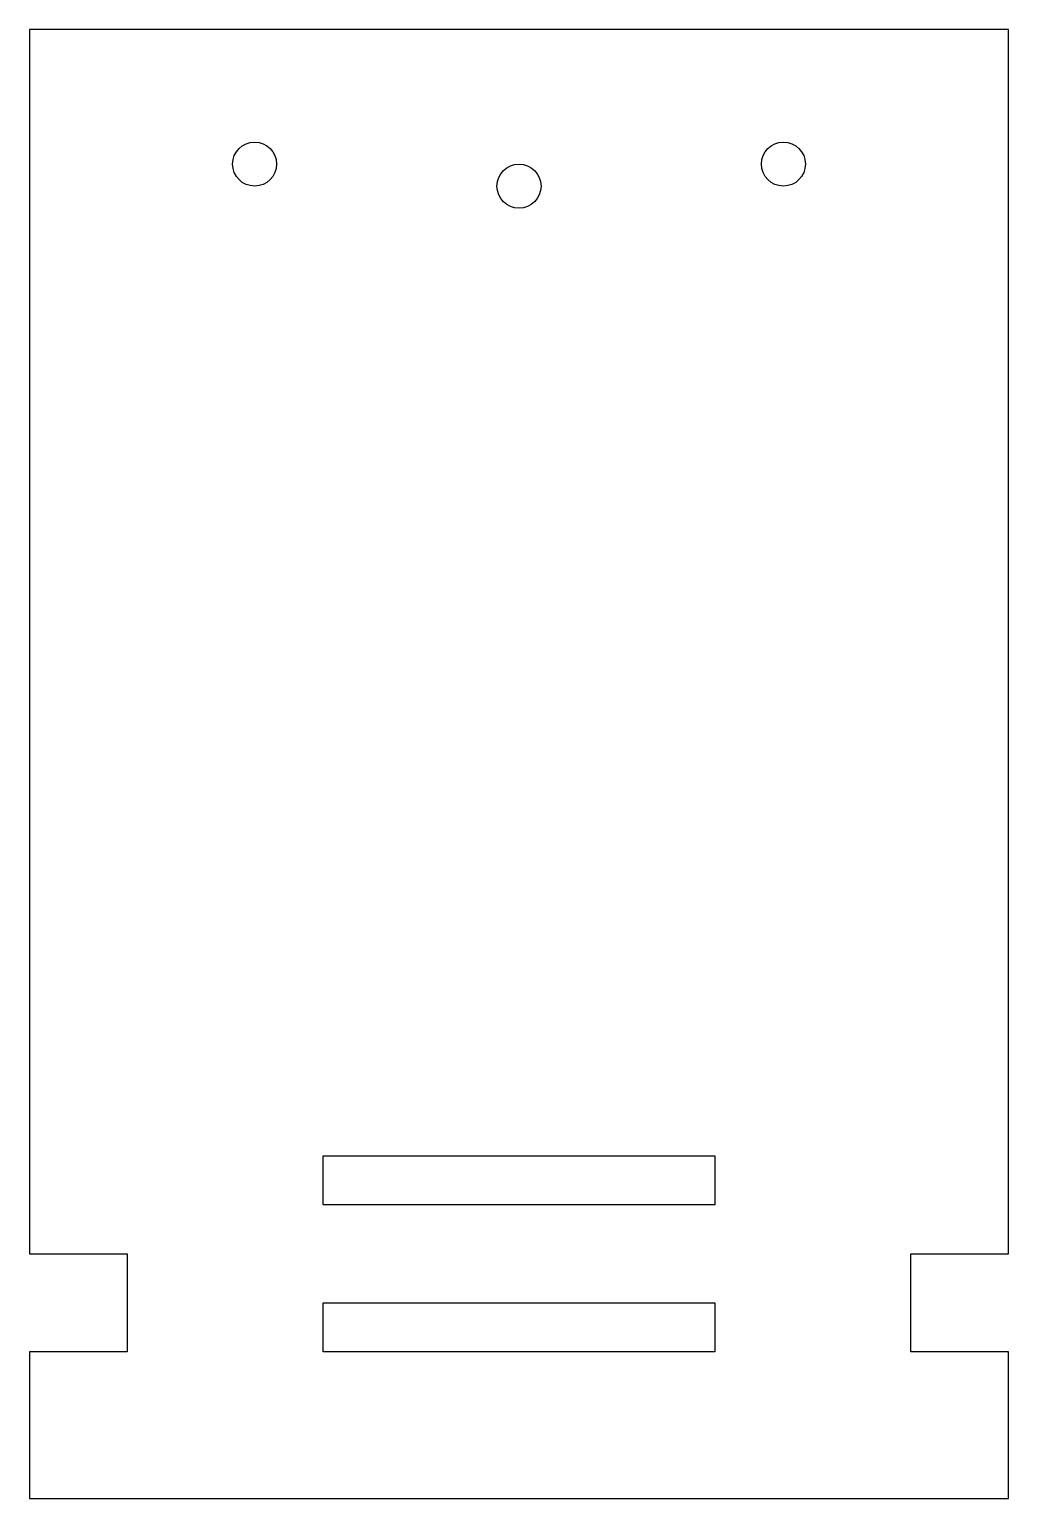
# Model space of a CAD drawing. Header units: millimetres. Extents: x -130 to -30, y -150 to 0.
import ezdxf

# ---------------------------------------------------------------- set-up
doc = ezdxf.new("R2010")
doc.units = ezdxf.units.MM
doc.header["$MEASUREMENT"] = 0

msp = doc.modelspace()

# ---------------------------------------------------------------- linework, layer by layer
for points in [[(-130, -135), (-130, -150), (-30, -150), (-30, -135), (-40, -135), (-40, -125), (-30, -125), (-30, 0), (-130, 0), (-130, -125), (-120, -125), (-120, -135)], [(-60, -120), (-100, -120), (-100, -115), (-60, -115)], [(-100, -130), (-60, -130), (-60, -135), (-100, -135)]]:
    msp.add_lwpolyline(points, close=True)
for centre in [(-107, -13.75), (-53, -13.75), (-80, -16)]:
    msp.add_circle(centre, 2.25)

doc.saveas('drawing.dxf')
